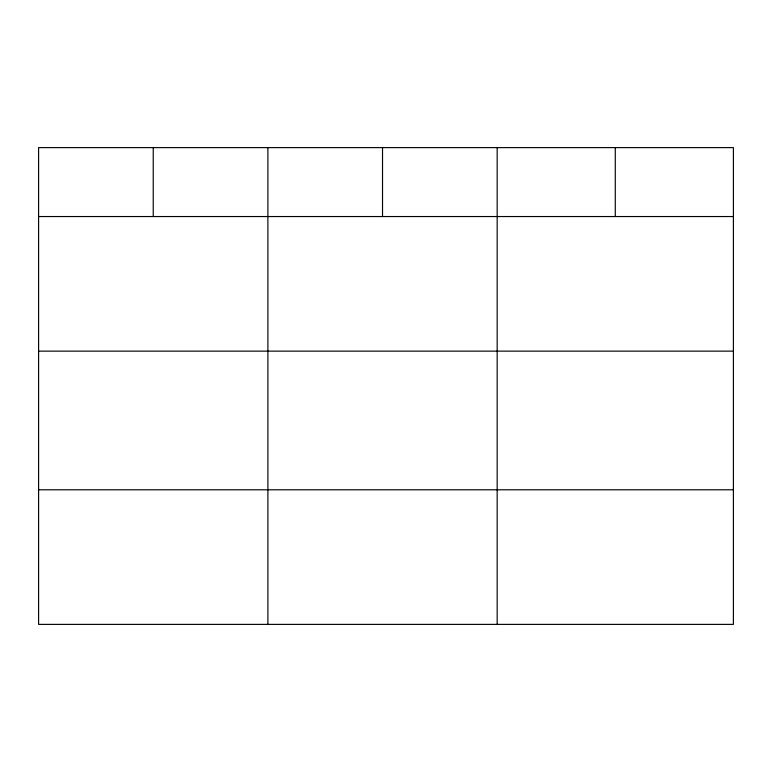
<?xml version="1.0" encoding="UTF-8"?>
<svg xmlns="http://www.w3.org/2000/svg" width="772" height="772" viewBox="0 0 772 772"><rect width="100%" height="100%" fill="white"/><g stroke="black" fill="none" stroke-linecap="round" stroke-linejoin="round"><path stroke-width="1.16" d="M733.4 351.135L733.4 147.616L38.6 147.616L38.6 624.384L733.4 624.384L733.4 351.135L38.6 351.135M38.6 216.546L733.4 216.546M38.6 489.795L733.4 489.795M615.284 147.616L615.284 216.546M497.168 147.616L497.168 624.384M382.526 147.616L382.526 216.546M267.884 147.616L267.884 624.384M153.242 147.616L153.242 216.546"/></g></svg>
